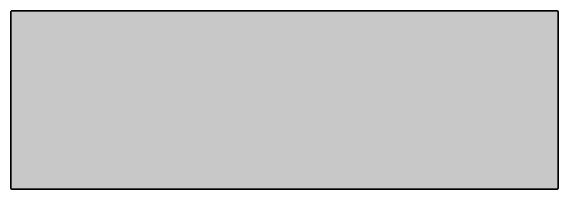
# Model space of a CAD drawing. Header units: millimetres. Extents: x 0 to 2136, y -783 to 512.
# Drawn here: x 94 to 1294, y -783 to -393 of the extents above; entities that cross this region are included whole.
import ezdxf

# ---------------------------------------------------------------- set-up
doc = ezdxf.new("R2010")
doc.units = ezdxf.units.MM
doc.layers.add('Blocks', color=7, linetype='Continuous')
doc.layers.add('Blocks$Fill', color=7, linetype='Continuous', true_color=0xffffff)
doc.layers.add('Blocks$Inner', color=7, linetype='Continuous', lineweight=25, true_color=0x007f00)
doc.layers.add('Blocks$Outline', color=7, linetype='Continuous', lineweight=35, true_color=0xff3f3f)

# ---------------------------------------------------------------- blocks, each defined once
blk = doc.blocks.new('Colour Floor Cabinet M w. glass door Top')
at = {"layer": 'Blocks$Fill'}
blk.add_hatch(color=256, dxfattribs=at).paths.add_polyline_path([(-9.7, -95.8), (-9.7, -95.8), (-9.7, -95.7), (-9.7, -95.7), (-9.7, -95.6), (-9.7, -95.6), (-9.7, -95.5), (-9.7, -95.5), (-9.7, -95.4), (-9.6, -95.4), (-9.6, -95.3), (-9.6, -95.3), (-9.6, -95.2), (-9.6, -95.2), (-9.5, -95.1), (-9.5, -95.1), (-9.5, -95), (-9.5, -95), (-9.4, -95), (-9.4, -94.9), (-9.4, -94.9), (-9.3, -94.8), (-9.3, -94.8), (-9.3, -94.8), (-9.2, -94.7), (-9.2, -94.7), (-9.2, -94.7), (-9.1, -94.6), (-9.1, -94.6), (-9, -94.6), (-9, -94.5), (-9, -94.5), (-8.9, -94.5), (-8.9, -94.5), (-8.8, -94.4), (-8.8, -94.4), (-8.7, -94.4), (-8.7, -94.4), (-8.6, -94.4), (-8.6, -94.4), (-8.5, -94.4), (-8.5, -94.3), (-8.4, -94.3), (-8.4, -94.3), (-8.3, -94.3), (-8.3, -94.3), (-8.2, -94.3), (1188.8, -94.3), (1188.8, -94.3), (1188.9, -94.3), (1188.9, -94.3), (1189, -94.3), (1189, -94.3), (1189.1, -94.4), (1189.1, -94.4), (1189.2, -94.4), (1189.2, -94.4), (1189.3, -94.4), (1189.3, -94.4), (1189.4, -94.4), (1189.4, -94.5), (1189.5, -94.5), (1189.5, -94.5), (1189.6, -94.5), (1189.6, -94.6), (1189.6, -94.6), (1189.7, -94.6), (1189.7, -94.7), (1189.8, -94.7), (1189.8, -94.7), (1189.8, -94.8), (1189.9, -94.8), (1189.9, -94.8), (1189.9, -94.9), (1190, -94.9), (1190, -95), (1190, -95), (1190.1, -95), (1190.1, -95.1), (1190.1, -95.1), (1190.1, -95.2), (1190.2, -95.2), (1190.2, -95.3), (1190.2, -95.3), (1190.2, -95.4), (1190.2, -95.4), (1190.2, -95.5), (1190.3, -95.5), (1190.3, -95.6), (1190.3, -95.6), (1190.3, -95.7), (1190.3, -95.7), (1190.3, -95.8), (1190.3, -95.8), (1190.3, -482.8), (1190.3, -482.9), (1190.3, -482.9), (1190.3, -483), (1190.3, -483), (1190.3, -483.1), (1190.3, -483.1), (1190.2, -483.2), (1190.2, -483.2), (1190.2, -483.3), (1190.2, -483.3), (1190.2, -483.4), (1190.2, -483.4), (1190.1, -483.5), (1190.1, -483.5), (1190.1, -483.6), (1190.1, -483.6), (1190, -483.6), (1190, -483.7), (1190, -483.7), (1189.9, -483.8), (1189.9, -483.8), (1189.9, -483.8), (1189.8, -483.9), (1189.8, -483.9), (1189.8, -483.9), (1189.7, -484), (1189.7, -484), (1189.6, -484), (1189.6, -484.1), (1189.6, -484.1), (1189.5, -484.1), (1189.5, -484.2), (1189.4, -484.2), (1189.4, -484.2), (1189.3, -484.2), (1189.3, -484.2), (1189.2, -484.2), (1189.2, -484.3), (1189.1, -484.3), (1189.1, -484.3), (1189, -484.3), (1189, -484.3), (1188.9, -484.3), (1188.9, -484.3), (1188.8, -484.3), (1188.8, -484.3), (-8.2, -484.3), (-8.3, -484.3), (-8.3, -484.3), (-8.4, -484.3), (-8.4, -484.3), (-8.5, -484.3), (-8.5, -484.3), (-8.6, -484.3), (-8.6, -484.3), (-8.7, -484.2), (-8.7, -484.2), (-8.8, -484.2), (-8.8, -484.2), (-8.9, -484.2), (-8.9, -484.2), (-9, -484.1), (-9, -484.1), (-9, -484.1), (-9.1, -484), (-9.1, -484), (-9.2, -484), (-9.2, -483.9), (-9.2, -483.9), (-9.3, -483.9), (-9.3, -483.8), (-9.3, -483.8), (-9.4, -483.8), (-9.4, -483.7), (-9.4, -483.7), (-9.5, -483.6), (-9.5, -483.6), (-9.5, -483.6), (-9.5, -483.5), (-9.6, -483.5), (-9.6, -483.4), (-9.6, -483.4), (-9.6, -483.3), (-9.6, -483.3), (-9.7, -483.2), (-9.7, -483.2), (-9.7, -483.1), (-9.7, -483.1), (-9.7, -483), (-9.7, -483), (-9.7, -482.9), (-9.7, -482.9), (-9.7, -482.8)], flags=0)
at = {"layer": 'Blocks$Inner'}
blk.add_lwpolyline([(-9.7, -95.8), (-9.7, -95.8), (-9.7, -95.7), (-9.7, -95.7), (-9.7, -95.6), (-9.7, -95.6), (-9.7, -95.5), (-9.7, -95.5), (-9.7, -95.4), (-9.6, -95.4), (-9.6, -95.3), (-9.6, -95.3), (-9.6, -95.2), (-9.6, -95.2), (-9.5, -95.1), (-9.5, -95.1), (-9.5, -95), (-9.5, -95), (-9.4, -95), (-9.4, -94.9), (-9.4, -94.9), (-9.3, -94.8), (-9.3, -94.8), (-9.3, -94.8), (-9.2, -94.7), (-9.2, -94.7), (-9.2, -94.7), (-9.1, -94.6), (-9.1, -94.6), (-9, -94.6), (-9, -94.5), (-9, -94.5), (-8.9, -94.5), (-8.9, -94.5), (-8.8, -94.4), (-8.8, -94.4), (-8.7, -94.4), (-8.7, -94.4), (-8.6, -94.4), (-8.6, -94.4), (-8.5, -94.4), (-8.5, -94.3), (-8.4, -94.3), (-8.4, -94.3), (-8.3, -94.3), (-8.3, -94.3), (-8.2, -94.3), (1188.8, -94.3), (1188.8, -94.3), (1188.9, -94.3), (1188.9, -94.3), (1189, -94.3), (1189, -94.3), (1189.1, -94.4), (1189.1, -94.4), (1189.2, -94.4), (1189.2, -94.4), (1189.3, -94.4), (1189.3, -94.4), (1189.4, -94.4), (1189.4, -94.5), (1189.5, -94.5), (1189.5, -94.5), (1189.6, -94.5), (1189.6, -94.6), (1189.6, -94.6), (1189.7, -94.6), (1189.7, -94.7), (1189.8, -94.7), (1189.8, -94.7), (1189.8, -94.8), (1189.9, -94.8), (1189.9, -94.8), (1189.9, -94.9), (1190, -94.9), (1190, -95), (1190, -95), (1190.1, -95), (1190.1, -95.1), (1190.1, -95.1), (1190.1, -95.2), (1190.2, -95.2), (1190.2, -95.3), (1190.2, -95.3), (1190.2, -95.4), (1190.2, -95.4), (1190.2, -95.5), (1190.3, -95.5), (1190.3, -95.6), (1190.3, -95.6), (1190.3, -95.7), (1190.3, -95.7), (1190.3, -95.8), (1190.3, -95.8), (1190.3, -482.8), (1190.3, -482.9), (1190.3, -482.9), (1190.3, -483), (1190.3, -483), (1190.3, -483.1), (1190.3, -483.1), (1190.2, -483.2), (1190.2, -483.2), (1190.2, -483.3), (1190.2, -483.3), (1190.2, -483.4), (1190.2, -483.4), (1190.1, -483.5), (1190.1, -483.5), (1190.1, -483.6), (1190.1, -483.6), (1190, -483.6), (1190, -483.7), (1190, -483.7), (1189.9, -483.8), (1189.9, -483.8), (1189.9, -483.8), (1189.8, -483.9), (1189.8, -483.9), (1189.8, -483.9), (1189.7, -484), (1189.7, -484), (1189.6, -484), (1189.6, -484.1), (1189.6, -484.1), (1189.5, -484.1), (1189.5, -484.2), (1189.4, -484.2), (1189.4, -484.2), (1189.3, -484.2), (1189.3, -484.2), (1189.2, -484.2), (1189.2, -484.3), (1189.1, -484.3), (1189.1, -484.3), (1189, -484.3), (1189, -484.3), (1188.9, -484.3), (1188.9, -484.3), (1188.8, -484.3), (1188.8, -484.3), (-8.2, -484.3), (-8.3, -484.3), (-8.3, -484.3), (-8.4, -484.3), (-8.4, -484.3), (-8.5, -484.3), (-8.5, -484.3), (-8.6, -484.3), (-8.6, -484.3), (-8.7, -484.2), (-8.7, -484.2), (-8.8, -484.2), (-8.8, -484.2), (-8.9, -484.2), (-8.9, -484.2), (-9, -484.1), (-9, -484.1), (-9, -484.1), (-9.1, -484), (-9.1, -484), (-9.2, -484), (-9.2, -483.9), (-9.2, -483.9), (-9.3, -483.9), (-9.3, -483.8), (-9.3, -483.8), (-9.4, -483.8), (-9.4, -483.7), (-9.4, -483.7), (-9.5, -483.6), (-9.5, -483.6), (-9.5, -483.6), (-9.5, -483.5), (-9.6, -483.5), (-9.6, -483.4), (-9.6, -483.4), (-9.6, -483.3), (-9.6, -483.3), (-9.7, -483.2), (-9.7, -483.2), (-9.7, -483.1), (-9.7, -483.1), (-9.7, -483), (-9.7, -483), (-9.7, -482.9), (-9.7, -482.9), (-9.7, -482.8)], close=True, dxfattribs=at)
at = {"layer": 'Blocks$Outline'}
blk.add_lwpolyline([(-9.7, -95.8), (-9.7, -95.8), (-9.7, -95.7), (-9.7, -95.7), (-9.7, -95.6), (-9.7, -95.6), (-9.7, -95.5), (-9.7, -95.5), (-9.7, -95.4), (-9.6, -95.4), (-9.6, -95.3), (-9.6, -95.3), (-9.6, -95.2), (-9.6, -95.2), (-9.5, -95.1), (-9.5, -95.1), (-9.5, -95), (-9.5, -95), (-9.4, -95), (-9.4, -94.9), (-9.4, -94.9), (-9.3, -94.8), (-9.3, -94.8), (-9.3, -94.8), (-9.2, -94.7), (-9.2, -94.7), (-9.2, -94.7), (-9.1, -94.6), (-9.1, -94.6), (-9, -94.6), (-9, -94.5), (-9, -94.5), (-8.9, -94.5), (-8.9, -94.5), (-8.8, -94.4), (-8.8, -94.4), (-8.7, -94.4), (-8.7, -94.4), (-8.6, -94.4), (-8.6, -94.4), (-8.5, -94.4), (-8.5, -94.3), (-8.4, -94.3), (-8.4, -94.3), (-8.3, -94.3), (-8.3, -94.3), (-8.2, -94.3), (1188.8, -94.3), (1188.8, -94.3), (1188.9, -94.3), (1188.9, -94.3), (1189, -94.3), (1189, -94.3), (1189.1, -94.4), (1189.1, -94.4), (1189.2, -94.4), (1189.2, -94.4), (1189.3, -94.4), (1189.3, -94.4), (1189.4, -94.4), (1189.4, -94.5), (1189.5, -94.5), (1189.5, -94.5), (1189.6, -94.5), (1189.6, -94.6), (1189.6, -94.6), (1189.7, -94.6), (1189.7, -94.7), (1189.8, -94.7), (1189.8, -94.7), (1189.8, -94.8), (1189.9, -94.8), (1189.9, -94.8), (1189.9, -94.9), (1190, -94.9), (1190, -95), (1190, -95), (1190.1, -95), (1190.1, -95.1), (1190.1, -95.1), (1190.1, -95.2), (1190.2, -95.2), (1190.2, -95.3), (1190.2, -95.3), (1190.2, -95.4), (1190.2, -95.4), (1190.2, -95.5), (1190.3, -95.5), (1190.3, -95.6), (1190.3, -95.6), (1190.3, -95.7), (1190.3, -95.7), (1190.3, -95.8), (1190.3, -95.8), (1190.3, -482.8), (1190.3, -482.9), (1190.3, -482.9), (1190.3, -483), (1190.3, -483), (1190.3, -483.1), (1190.3, -483.1), (1190.2, -483.2), (1190.2, -483.2), (1190.2, -483.3), (1190.2, -483.3), (1190.2, -483.4), (1190.2, -483.4), (1190.1, -483.5), (1190.1, -483.5), (1190.1, -483.6), (1190.1, -483.6), (1190, -483.6), (1190, -483.7), (1190, -483.7), (1189.9, -483.8), (1189.9, -483.8), (1189.9, -483.8), (1189.8, -483.9), (1189.8, -483.9), (1189.8, -483.9), (1189.7, -484), (1189.7, -484), (1189.6, -484), (1189.6, -484.1), (1189.6, -484.1), (1189.5, -484.1), (1189.5, -484.2), (1189.4, -484.2), (1189.4, -484.2), (1189.3, -484.2), (1189.3, -484.2), (1189.2, -484.2), (1189.2, -484.3), (1189.1, -484.3), (1189.1, -484.3), (1189, -484.3), (1189, -484.3), (1188.9, -484.3), (1188.9, -484.3), (1188.8, -484.3), (1188.8, -484.3), (-8.2, -484.3), (-8.3, -484.3), (-8.3, -484.3), (-8.4, -484.3), (-8.4, -484.3), (-8.5, -484.3), (-8.5, -484.3), (-8.6, -484.3), (-8.6, -484.3), (-8.7, -484.2), (-8.7, -484.2), (-8.8, -484.2), (-8.8, -484.2), (-8.9, -484.2), (-8.9, -484.2), (-9, -484.1), (-9, -484.1), (-9, -484.1), (-9.1, -484), (-9.1, -484), (-9.2, -484), (-9.2, -483.9), (-9.2, -483.9), (-9.3, -483.9), (-9.3, -483.8), (-9.3, -483.8), (-9.4, -483.8), (-9.4, -483.7), (-9.4, -483.7), (-9.5, -483.6), (-9.5, -483.6), (-9.5, -483.6), (-9.5, -483.5), (-9.6, -483.5), (-9.6, -483.4), (-9.6, -483.4), (-9.6, -483.3), (-9.6, -483.3), (-9.7, -483.2), (-9.7, -483.2), (-9.7, -483.1), (-9.7, -483.1), (-9.7, -483), (-9.7, -483), (-9.7, -482.9), (-9.7, -482.9), (-9.7, -482.8)], close=True, dxfattribs=at)

msp = doc.modelspace()

# ---------------------------------------------------------------- block references
at = {"layer": 'Blocks'}
msp.add_blockref('Colour Floor Cabinet M w. glass door Top', (104.2, -298.9), dxfattribs=at)

doc.saveas('drawing.dxf')
